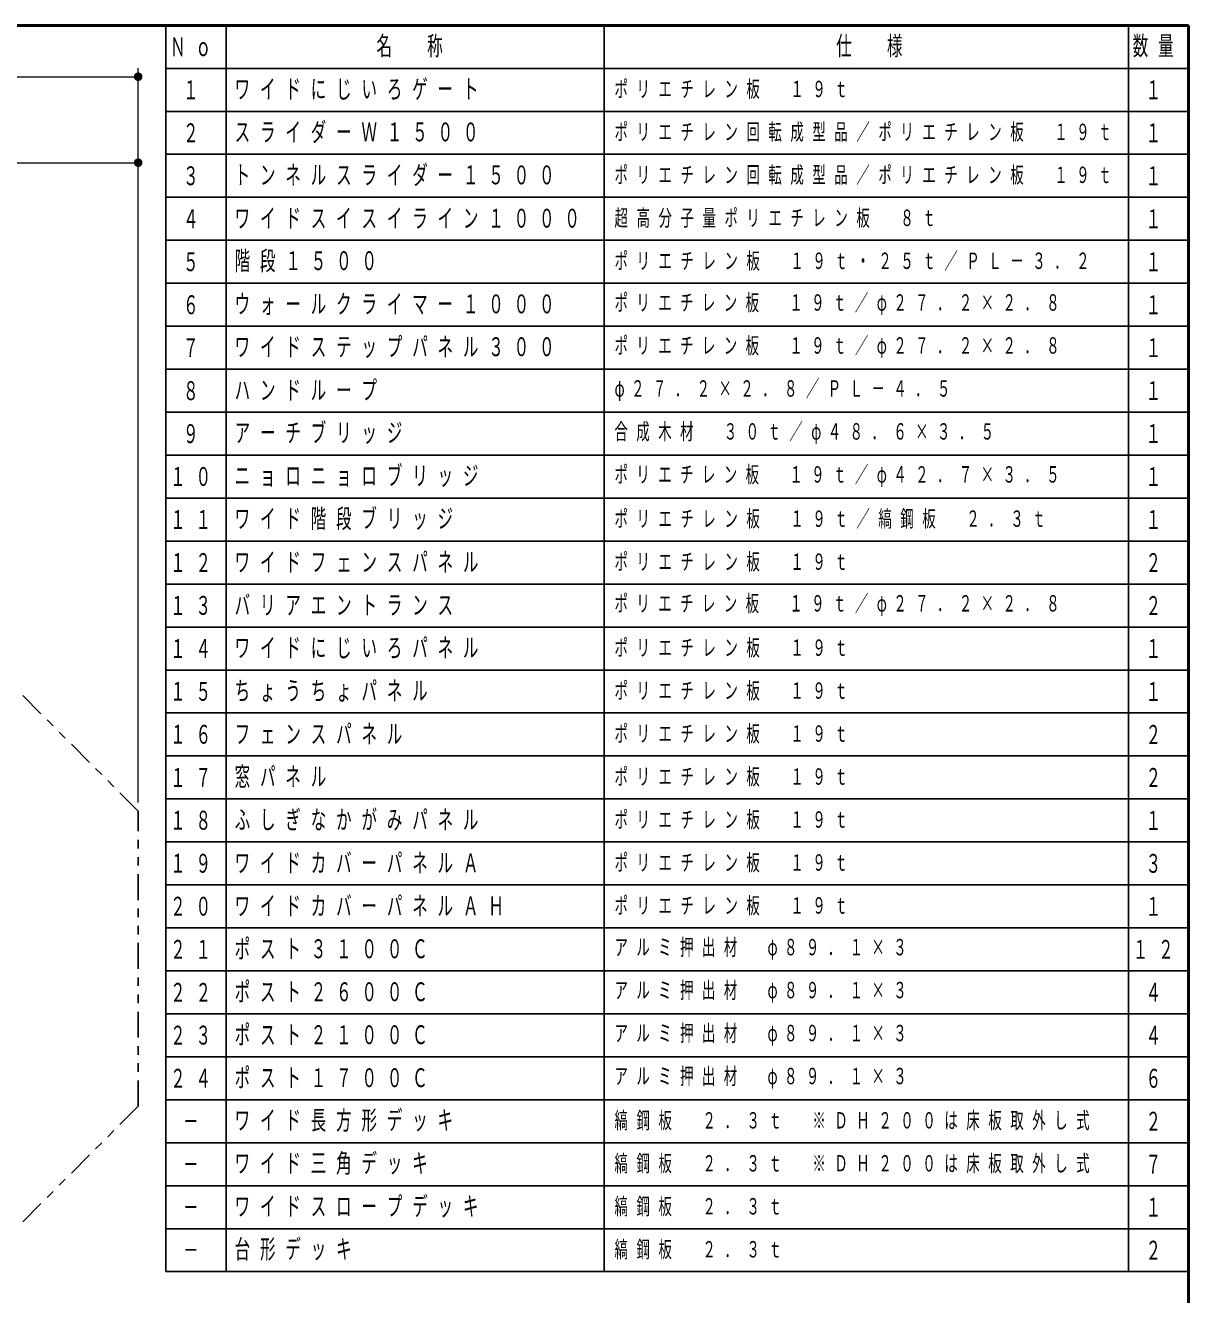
# Model space of a CAD drawing. Units: millimetres on the paper, scale 1:60. Extents: x -385 to 0, y -594 to 267.
# Drawn here: x -135.4 to 0, y 119.3 to 267 of the extents above; entities that cross this region are included whole.
import ezdxf
from ezdxf.enums import TextEntityAlignment as Align

# ---------------------------------------------------------------- set-up
doc = ezdxf.new("R2010")
doc.units = ezdxf.units.MM
doc.linetypes.add('USER3', pattern=[8, 3, -1, 1, -1, 1, -1])
for name, color, linetype, lineweight in [('1_60', 7, 'Continuous', 25), ('CLASS1', 7, 'Continuous', 25), ('NAKAMURA図枠', 7, 'Continuous', 13)]:
    doc.layers.add(name, color=color, linetype=linetype, lineweight=lineweight)
doc.styles.add('ＭＳ ゴシック', font='')
doc.styles.get('ＭＳ ゴシック').set_extended_font_data('MS Gothic')

# ---------------------------------------------------------------- blocks, each defined once
blk = doc.blocks.new('filled_dot')
at = {"color": 0, "linetype": 'Continuous', "lineweight": -2, "const_width": 1.25}
blk.add_lwpolyline([(-0.625, 0, 1), (0.625, 0, 1)], format="xyb", close=True, dxfattribs=at)

msp = doc.modelspace()

# ---------------------------------------------------------------- linework, layer by layer
at = {"layer": '1_60', "lineweight": 13}
for p, q in [((-122.225, 176.592), (-122.225, 262.025)), ((-367.792, 261.025), (-122.225, 261.025)), ((-155.558, 251.025), (-122.225, 251.025))]:
    msp.add_line(p, q, dxfattribs=at)
at = {"layer": '1_60', "color": 2, "linetype": 'USER3'}
for p, q in [((-122.225, 175.592), (-139.798, 193.166)), ((-122.225, 141.239), (-122.225, 175.592)), ((-122.225, 141.239), (-139.798, 123.666))]:
    msp.add_line(p, q, dxfattribs=at)
at = {"layer": 'CLASS1'}
for p, q in [((-119, 267), (0, 267)), ((-119, 122), (-119, 267)), ((-112, 122), (-112, 267)), ((-68, 122), (-68, 267)), ((-7, 122), (-7, 267)), ((0, 122), (0, 267)), ((-119, 262), (0, 262)), ((-119, 257), (0, 257)), ((-119, 252), (0, 252)), ((-119, 247), (0, 247)), ((-119, 242), (0, 242)), ((-119, 237), (0, 237)), ((-119, 232), (0, 232)), ((-119, 227), (0, 227)), ((-119, 222), (0, 222)), ((-119, 217), (0, 217)), ((-119, 212), (0, 212)), ((-119, 207), (0, 207)), ((-119, 202), (0, 202)), ((-119, 197), (0, 197)), ((-119, 192), (0, 192)), ((-119, 187), (0, 187)), ((-119, 182), (0, 182)), ((-119, 177), (0, 177)), ((-119, 172), (0, 172)), ((-119, 167), (0, 167)), ((-119, 162), (0, 162)), ((-119, 157), (0, 157)), ((-119, 152), (0, 152)), ((-119, 147), (0, 147)), ((-119, 142), (0, 142)), ((-119, 137), (0, 137)), ((-119, 132), (0, 132)), ((-119, 127), (0, 127)), ((-119, 122), (0, 122))]:
    msp.add_line(p, q, dxfattribs=at)
at = {"layer": 'NAKAMURA図枠', "lineweight": 50}
for p, q in [((0, 267), (-385, 267)), ((0, 0), (0, 267))]:
    msp.add_line(p, q, dxfattribs=at)

# ---------------------------------------------------------------- block references
at = {"layer": '1_60', "lineweight": 13, "xscale": 0.4, "yscale": 0.4, "rotation": 180}
for p in [(-122.225, 261.025), (-122.225, 251.025)]:
    msp.add_blockref('filled_dot', p, dxfattribs=at)

# ---------------------------------------------------------------- texts
at = {"layer": 'CLASS1', "style": 'ＭＳ ゴシック', "width": 0.6}
for s, p in [('１', (-117, 259.5)), ('１', (-5, 259.5)), ('２', (-117, 254.5)), ('１', (-5, 254.5)), ('３', (-117, 249.5)), ('１', (-5, 249.5)), ('４', (-117, 244.5)), ('１', (-5, 244.5)), ('５', (-117, 239.5)), ('１', (-5, 239.5)), ('６', (-117, 234.5)), ('１', (-5, 234.5)), ('７', (-117, 229.5)), ('１', (-5, 229.5)), ('８', (-117, 224.5)), ('１', (-5, 224.5)), ('９', (-117, 219.5)), ('１', (-5, 219.5)), ('１', (-5, 214.5)), ('１', (-5, 209.5)), ('２', (-5, 204.5)), ('２', (-5, 199.5)), ('１', (-5, 194.5)), ('１', (-5, 189.5)), ('２', (-5, 184.5)), ('２', (-5, 179.5)), ('１', (-5, 174.5)), ('３', (-5, 169.5)), ('１', (-5, 164.5)), ('４', (-5, 154.5)), ('４', (-5, 149.5)), ('６', (-5, 144.5)), ('２', (-5, 139.5)), ('－', (-117, 139.5)), ('－', (-117, 134.5)), ('７', (-5, 134.5)), ('１', (-5, 129.5)), ('－', (-117, 129.5)), ('２', (-5, 124.5)), ('－', (-117, 124.5))]:
    msp.add_text(s, height=2.199, dxfattribs=at).set_placement(p, align=Align.MIDDLE_LEFT)
at = {"layer": 'CLASS1', "attachment_point": 4, "style": 'ＭＳ ゴシック'}
for s, insert, char_height in [('\\T1.64;\\W0.6;名\u3000称', (-94.5, 264.5), 2.199), ('\\T1.64;\\W0.6;仕\u3000様', (-41, 264.5), 2.199), ('\\T1.64;\\W0.6;数量', (-6.5, 264.5), 2.199), ('\\T1.64;\\W0.6;Ｎｏ', (-118.5, 264.5), 2.199), ('\\T1.64;\\W0.6;ワイドにじいろゲート', (-111, 259.5), 2.199), ('\\T1.64;\\W0.6;ポリエチレン板\u3000１９ｔ', (-66.8, 259.5), 1.906), ('\\T1.64;\\W0.6;スライダーＷ１５００', (-111, 254.5), 2.199), ('\\T1.64;\\W0.6;ポリエチレン回転成型品／ポリエチレン板\u3000１９ｔ', (-66.8, 254.5), 1.906), ('\\T1.64;\\W0.6;トンネルスライダー１５００', (-111, 249.5), 2.199), ('\\T1.64;\\W0.6;ポリエチレン回転成型品／ポリエチレン板\u3000１９ｔ', (-66.8, 249.5), 1.906), ('\\T1.64;\\W0.6;ワイドスイスイライン１０００', (-111, 244.5), 2.199), ('\\T1.64;\\W0.6;超高分子量ポリエチレン板\u3000８ｔ', (-66.8, 244.5), 1.906), ('\\T1.64;\\W0.6;階段１５００', (-111, 239.5), 2.199), ('\\T1.64;\\W0.6;ポリエチレン板\u3000１９ｔ・２５ｔ／ＰＬ－３．２', (-66.8, 239.5), 1.906), ('\\T1.64;\\W0.6;ウォールクライマー１０００', (-111, 234.5), 2.199), ('\\T1.63;\\W0.6;ポリエチレン板\u3000１９ｔ／φ２７．２×２．８', (-66.8, 234.5), 1.906), ('\\T1.64;\\W0.6;ワイドステップパネル３００', (-111, 229.5), 2.199), ('\\T1.63;\\W0.6;ポリエチレン板\u3000１９ｔ／φ２７．２×２．８', (-66.8, 229.5), 1.906), ('\\T1.64;\\W0.6;ハンドループ', (-111, 224.5), 2.199), ('\\T1.63;\\W0.6;φ２７．２×２．８／ＰＬ－４．５', (-66.8, 224.5), 1.906), ('\\T1.64;\\W0.6;アーチブリッジ', (-111, 219.5), 2.199), ('\\T1.63;\\W0.6;合成木材\u3000３０ｔ／φ４８．６×３．５', (-66.8, 219.5), 1.906), ('\\T1.64;\\W0.6;１０', (-118.5, 214.5), 2.199), ('\\T1.64;\\W0.6;ニョロニョロブリッジ', (-111, 214.5), 2.199), ('\\T1.63;\\W0.6;ポリエチレン板\u3000１９ｔ／φ４２．７×３．５', (-66.8, 214.5), 1.906), ('\\T1.64;\\W0.6;１１', (-118.5, 209.5), 2.199), ('\\T1.64;\\W0.6;ワイド階段ブリッジ', (-111, 209.5), 2.199), ('\\T1.64;\\W0.6;ポリエチレン板\u3000１９ｔ／縞鋼板\u3000２．３ｔ', (-66.8, 209.5), 1.906), ('\\T1.64;\\W0.6;１２', (-118.5, 204.5), 2.199), ('\\T1.64;\\W0.6;ワイドフェンスパネル', (-111, 204.5), 2.199), ('\\T1.64;\\W0.6;ポリエチレン板\u3000１９ｔ', (-66.8, 204.5), 1.906), ('\\T1.64;\\W0.6;バリアエントランス', (-111, 199.5), 2.199), ('\\T1.63;\\W0.6;ポリエチレン板\u3000１９ｔ／φ２７．２×２．８', (-66.8, 199.5), 1.906), ('\\T1.64;\\W0.6;１３', (-118.5, 199.5), 2.199), ('\\T1.64;\\W0.6;１４', (-118.5, 194.5), 2.199), ('\\T1.64;\\W0.6;ワイドにじいろパネル', (-111, 194.5), 2.199), ('\\T1.64;\\W0.6;ポリエチレン板\u3000１９ｔ', (-66.8, 194.5), 1.906), ('\\T1.64;\\W0.6;１５', (-118.5, 189.5), 2.199), ('\\T1.64;\\W0.6;ちょうちょパネル', (-111, 189.5), 2.199), ('\\T1.64;\\W0.6;ポリエチレン板\u3000１９ｔ', (-66.8, 189.5), 1.906), ('\\T1.64;\\W0.6;１６', (-118.5, 184.5), 2.199), ('\\T1.64;\\W0.6;フェンスパネル', (-111, 184.5), 2.199), ('\\T1.64;\\W0.6;ポリエチレン板\u3000１９ｔ', (-66.8, 184.5), 1.906), ('\\T1.64;\\W0.6;１７', (-118.5, 179.5), 2.199), ('\\T1.64;\\W0.6;窓パネル', (-111, 179.5), 2.199), ('\\T1.64;\\W0.6;ポリエチレン板\u3000１９ｔ', (-66.8, 179.5), 1.906), ('\\T1.64;\\W0.6;ふしぎなかがみパネル', (-111, 174.5), 2.199), ('\\T1.64;\\W0.6;ポリエチレン板\u3000１９ｔ', (-66.8, 174.5), 1.906), ('\\T1.64;\\W0.6;１８', (-118.5, 174.5), 2.199), ('\\T1.64;\\W0.6;１９', (-118.5, 169.5), 2.199), ('\\T1.64;\\W0.6;ワイドカバーパネルＡ', (-111, 169.5), 2.199), ('\\T1.64;\\W0.6;ポリエチレン板\u3000１９ｔ', (-66.8, 169.5), 1.906), ('\\T1.64;\\W0.6;２０', (-118.5, 164.5), 2.199), ('\\T1.64;\\W0.6;ワイドカバーパネルＡＨ', (-111, 164.5), 2.199), ('\\T1.64;\\W0.6;ポリエチレン板\u3000１９ｔ', (-66.8, 164.5), 1.906), ('\\T1.64;\\W0.6;ポスト３１００Ｃ', (-111, 159.5), 2.199), ('\\T1.63;\\W0.6;アルミ押出材\u3000φ８９．１×３', (-66.8, 159.5), 1.906), ('\\T1.64;\\W0.6;２１', (-118.5, 159.5), 2.199), ('\\T1.64;\\W0.6;１２', (-6.5, 159.5), 2.199), ('\\T1.64;\\W0.6;２２', (-118.5, 154.5), 2.199), ('\\T1.64;\\W0.6;ポスト２６００Ｃ', (-111, 154.5), 2.199), ('\\T1.63;\\W0.6;アルミ押出材\u3000φ８９．１×３', (-66.8, 154.5), 1.906), ('\\T1.64;\\W0.6;２３', (-118.5, 149.5), 2.199), ('\\T1.64;\\W0.6;ポスト２１００Ｃ', (-111, 149.5), 2.199), ('\\T1.63;\\W0.6;アルミ押出材\u3000φ８９．１×３', (-66.8, 149.5), 1.906), ('\\T1.64;\\W0.6;２４', (-118.5, 144.5), 2.199), ('\\T1.64;\\W0.6;ポスト１７００Ｃ', (-111, 144.5), 2.199), ('\\T1.63;\\W0.6;アルミ押出材\u3000φ８９．１×３', (-66.8, 144.5), 1.906), ('\\T1.64;\\W0.6;ワイド長方形デッキ', (-111, 139.5), 2.199), ('\\T1.64;\\W0.6;縞鋼板\u3000２．３ｔ\u3000※ＤＨ２００は床板取外し式', (-66.8, 139.5), 1.906), ('\\T1.64;\\W0.6;ワイド三角デッキ', (-111, 134.5), 2.199), ('\\T1.64;\\W0.6;縞鋼板\u3000２．３ｔ\u3000※ＤＨ２００は床板取外し式', (-66.8, 134.5), 1.906), ('\\T1.64;\\W0.6;ワイドスロープデッキ', (-111, 129.5), 2.199), ('\\T1.64;\\W0.6;縞鋼板\u3000２．３ｔ', (-66.8, 129.5), 1.906), ('\\T1.64;\\W0.6;台形デッキ', (-111, 124.5), 2.199), ('\\T1.64;\\W0.6;縞鋼板\u3000２．３ｔ', (-66.8, 124.5), 1.906)]:
    msp.add_mtext(s, dxfattribs=dict(at, insert=insert, char_height=char_height))

doc.saveas('drawing.dxf')
